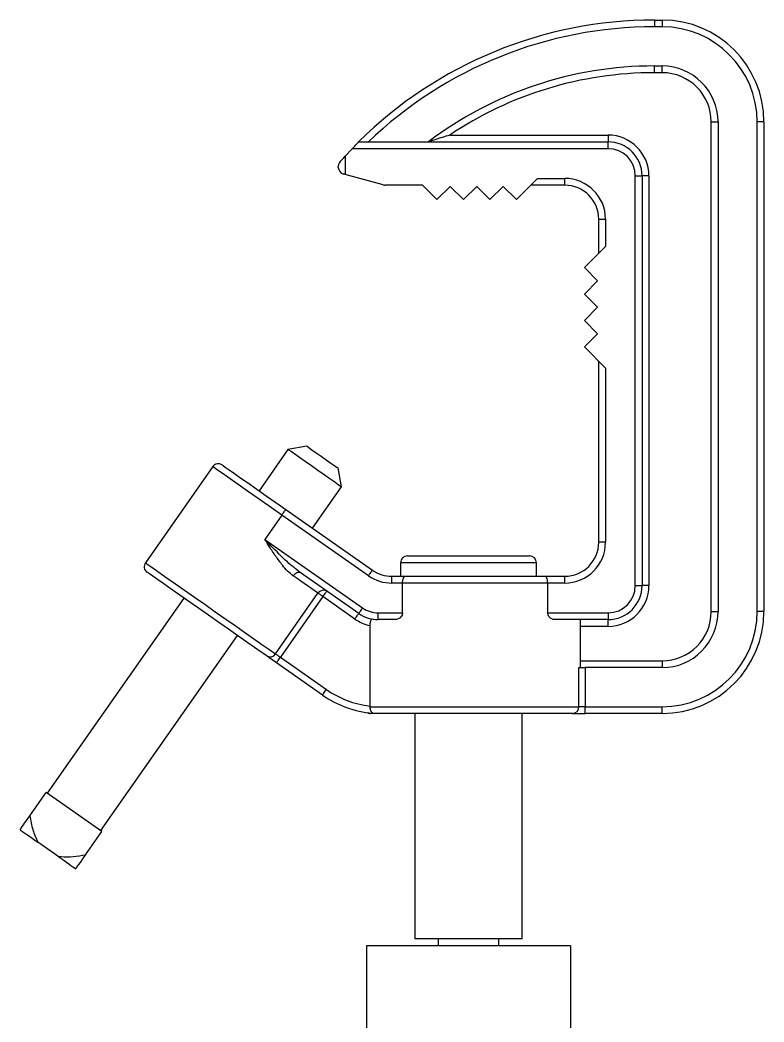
# Model space of a CAD drawing. Extents: x 9.3 to 87.2, y 1.1 to 68.8.
# Drawn here: x 57.79 to 63.27, y 34.47 to 41.84 of the extents above; entities that cross this region are included whole.
import ezdxf

# ---------------------------------------------------------------- set-up
doc = ezdxf.new("R2010")
doc.units = 0
doc.header["$MEASUREMENT"] = 0
doc.layers.add('OBJECT', color=7, linetype='CONTINUOUS')

msp = doc.modelspace()

# ---------------------------------------------------------------- linework, layer by layer
at = {"layer": 'OBJECT'}
for p, q in [((62.4585, 41.8438), (62.4585, 41.7938)), ((62.4585, 41.8438), (62.5151, 41.8438)), ((62.5151, 41.8438), (62.5151, 41.7938)), ((62.5151, 41.7938), (62.4585, 41.7938)), ((62.4585, 41.5058), (62.5151, 41.5058)), ((62.4585, 41.4558), (62.4585, 41.5058)), ((62.5151, 41.4558), (62.4585, 41.4558)), ((62.5151, 41.4558), (62.5151, 41.5058)), ((62.8771, 41.0938), (62.9271, 41.0938)), ((62.8771, 37.4888), (62.8771, 41.0938)), ((62.9271, 41.0938), (62.9271, 37.4888)), ((63.2651, 41.0938), (63.2151, 41.0938)), ((63.2151, 37.4888), (63.2151, 41.0938)), ((63.2651, 41.0938), (63.2651, 37.4888)), ((60.2818, 40.9468), (62.1181, 40.9468)), ((60.9521, 40.9968), (62.1181, 40.9968)), ((62.1181, 40.9968), (62.1181, 40.9468)), ((62.1181, 40.8968), (62.1181, 40.9468)), ((60.1821, 40.8405), (60.2349, 40.8968)), ((62.1181, 40.8968), (60.2349, 40.8968)), ((60.1821, 40.8405), (60.1821, 40.707)), ((60.1321, 40.7588), (60.1321, 40.7675)), ((60.4617, 40.6296), (60.1821, 40.707)), ((61.4431, 40.5218), (61.5991, 40.6778)), ((61.5991, 40.6778), (61.7991, 40.6778)), ((61.7991, 40.6278), (61.7991, 40.6778)), ((62.3181, 37.6798), (62.3181, 40.6968)), ((62.3181, 40.6968), (62.3681, 40.6968)), ((62.3681, 40.6968), (62.3681, 37.6798)), ((62.4181, 40.6968), (62.3681, 40.6968)), ((62.4181, 40.6968), (62.4181, 37.6798)), ((60.7521, 40.6278), (60.475, 40.6278)), ((60.7521, 40.6278), (60.8581, 40.5218)), ((60.8581, 40.5218), (60.9556, 40.6193)), ((60.9556, 40.6193), (61.0531, 40.5218)), ((61.0531, 40.5218), (61.1506, 40.6193)), ((61.1506, 40.6193), (61.2481, 40.5218)), ((61.2481, 40.5218), (61.3456, 40.6193)), ((61.3456, 40.6193), (61.4431, 40.5218)), ((61.7991, 40.6278), (61.5491, 40.6278)), ((62.0491, 40.3778), (62.0991, 40.3778)), ((62.0491, 40.1278), (62.0491, 40.3778)), ((62.0991, 40.3778), (62.0991, 40.1778)), ((62.0991, 40.1778), (61.9431, 40.0218)), ((61.9431, 40.0218), (62.0406, 39.9243)), ((62.0406, 39.9243), (61.9431, 39.8268)), ((61.9431, 39.8268), (62.0406, 39.7293)), ((62.0406, 39.7293), (61.9431, 39.6318)), ((61.9431, 39.6318), (62.0406, 39.5343)), ((62.0406, 39.5343), (61.9431, 39.4368)), ((61.9431, 39.4368), (62.0991, 39.2808)), ((62.0491, 37.9988), (62.0491, 39.3308)), ((62.0991, 39.2808), (62.0991, 37.9988)), ((59.7616, 38.6821), (59.5488, 38.3782)), ((59.9008, 38.7067), (59.7616, 38.6821)), ((59.208, 38.5558), (58.7124, 37.848)), ((60.1548, 38.4068), (60.1302, 38.5461)), ((59.942, 38.1029), (60.1548, 38.4068)), ((59.7454, 38.2406), (60.3832, 37.794)), ((59.7167, 38.1996), (59.5911, 38.0202)), ((60.3545, 37.753), (59.7167, 38.1996)), ((59.5911, 38.0202), (60.3113, 37.5159)), ((62.0991, 37.9988), (62.0491, 37.9988)), ((60.5906, 37.8488), (60.5906, 37.7488)), ((61.5906, 37.8488), (60.5906, 37.8488)), ((60.6407, 37.8988), (61.5406, 37.8988)), ((61.5906, 37.7488), (61.5906, 37.8488)), ((60.2826, 37.475), (59.8511, 37.7771)), ((60.5266, 37.6988), (60.5266, 37.7488)), ((60.5266, 37.7488), (60.6241, 37.7488)), ((60.6052, 37.6988), (60.5266, 37.6988)), ((60.6052, 37.4798), (60.6052, 37.6988)), ((61.6731, 37.6988), (60.6052, 37.6988)), ((60.6241, 37.7488), (61.6542, 37.7488)), ((61.6542, 37.7488), (61.7991, 37.7488)), ((61.6731, 37.6988), (61.6731, 37.4798)), ((61.7991, 37.6988), (61.6731, 37.6988)), ((61.7991, 37.6988), (61.7991, 37.7488)), ((59.6699, 37.1776), (59.9825, 37.6241)), ((62.3181, 37.6798), (62.3681, 37.6798)), ((62.4181, 37.6798), (62.3681, 37.6798)), ((58.9958, 37.5886), (57.9898, 36.1518)), ((60.0186, 37.5988), (59.706, 37.1523)), ((60.2539, 37.434), (60.0186, 37.5988)), ((60.426, 37.4798), (60.6052, 37.4798)), ((60.426, 37.4298), (60.426, 37.4798)), ((61.6731, 37.4798), (62.1181, 37.4798)), ((62.1181, 37.4798), (62.1181, 37.4298)), ((62.8771, 37.4888), (62.9271, 37.4888)), ((63.2651, 37.4888), (63.2151, 37.4888)), ((60.552, 37.4298), (60.426, 37.4298)), ((62.1181, 37.4298), (61.7263, 37.4298)), ((61.9137, 37.0768), (61.9137, 37.4298)), ((62.1181, 37.3798), (62.1181, 37.4298)), ((60.3645, 37.3861), (60.3645, 36.7935)), ((62.1181, 37.3798), (61.9137, 37.3798)), ((58.383, 35.8764), (59.389, 37.3132)), ((60.0158, 36.8744), (59.6773, 37.1114)), ((59.706, 37.1523), (60.0444, 36.9154)), ((61.9137, 37.1268), (62.5151, 37.1268)), ((62.5151, 37.1268), (62.5151, 37.0768)), ((61.9021, 36.7888), (61.9021, 37.0768)), ((61.9021, 37.0768), (61.9487, 37.0768)), ((61.9487, 37.0768), (61.9487, 36.7888)), ((62.5151, 37.0768), (61.9487, 37.0768)), ((60.3645, 36.7935), (60.3645, 36.7888)), ((60.3645, 36.7888), (61.9021, 36.7888)), ((61.8555, 36.7388), (60.3701, 36.7388)), ((60.6956, 36.7388), (60.6956, 35.0788)), ((61.4856, 35.0788), (61.4856, 36.7388)), ((61.8555, 36.7388), (61.9487, 36.7388)), ((61.9487, 36.7888), (61.9021, 36.7888)), ((61.9487, 36.7388), (61.9487, 36.7888)), ((61.9487, 36.7888), (62.5151, 36.7888)), ((62.5151, 36.7388), (61.9487, 36.7388)), ((62.5151, 36.7388), (62.5151, 36.7888)), ((57.8614, 35.9858), (57.9816, 36.1575)), ((58.3912, 35.8707), (57.9816, 36.1575)), ((58.271, 35.699), (58.3912, 35.8707)), ((58.068, 35.688), (57.9205, 35.7913)), ((61.4856, 35.0788), (60.6956, 35.0788)), ((60.8681, 35.0788), (60.8681, 35.0288)), ((61.3131, 35.0288), (61.3131, 35.0788)), ((61.8406, 35.0288), (60.3406, 35.0288)), ((60.3406, 35.0288), (60.3406, 34.2708)), ((61.8406, 35.0288), (61.8406, 34.2708))]:
    msp.add_line(p, q, dxfattribs=at)
at = {"layer": 'OBJECT', "flags": 128}
for points in [[(60.2349, 40.8968), (60.2441, 40.9065), (60.2529, 40.9159), (60.261, 40.9245), (60.2681, 40.9321), (60.2739, 40.9383), (60.2782, 40.943), (60.2809, 40.9458), (60.2818, 40.9468)], [(60.1457, 40.8017), (60.1534, 40.8099), (60.1623, 40.8194), (60.172, 40.8297), (60.1821, 40.8405)], [(60.1821, 40.707), (60.1777, 40.7082), (60.1732, 40.7094), (60.1688, 40.7106)], [(60.1548, 38.4068), (60.1491, 38.4108), (60.1322, 38.4226), (60.1053, 38.4414), (60.0698, 38.4663), (60.0279, 38.4957), (59.9819, 38.5279), (59.9345, 38.5611), (59.8885, 38.5933), (59.8465, 38.6227), (59.811, 38.6475), (59.7841, 38.6664), (59.7673, 38.6781), (59.7616, 38.6821)], [(59.9008, 38.7067), (59.9024, 38.7056), (59.9147, 38.697), (59.9379, 38.6808), (59.9695, 38.6586), (60.0061, 38.633), (60.0437, 38.6067), (60.0782, 38.5825), (60.106, 38.563), (60.124, 38.5504), (60.1302, 38.5461), (60.1302, 38.5461)], [(59.7167, 38.1996), (59.6409, 38.2527), (59.5668, 38.3046), (59.496, 38.3541), (59.4301, 38.4003), (59.3707, 38.4419), (59.319, 38.4781), (59.2761, 38.5081), (59.2432, 38.5312), (59.2208, 38.5469), (59.2094, 38.5548), (59.208, 38.5558)], [(59.2776, 38.5681), (59.2834, 38.564), (59.3005, 38.552), (59.3286, 38.5324), (59.367, 38.5055), (59.4146, 38.4721), (59.4704, 38.4331), (59.533, 38.3892), (59.6008, 38.3418), (59.6722, 38.2918), (59.7454, 38.2406)], [(59.7167, 38.1996), (59.7223, 38.2076), (59.7277, 38.2153), (59.7326, 38.2224), (59.737, 38.2286), (59.7405, 38.2337), (59.7432, 38.2374), (59.7448, 38.2398), (59.7454, 38.2406)], [(58.7124, 37.848), (58.7131, 37.8476), (58.7231, 37.8406), (58.7447, 37.8254), (58.7775, 37.8025), (58.8205, 37.7724), (58.8729, 37.7357), (58.9335, 37.6933), (59.0007, 37.6462), (59.0731, 37.5955), (59.1489, 37.5424), (59.2264, 37.4881), (59.3038, 37.434), (59.3793, 37.3811), (59.451, 37.3309), (59.5175, 37.2844), (59.577, 37.2427), (59.6282, 37.2068), (59.6699, 37.1776)], [(59.6051, 37.162), (59.565, 37.19), (59.5155, 37.2247), (59.4579, 37.265), (59.3936, 37.31), (59.3242, 37.3586), (59.2515, 37.4095), (59.1773, 37.4615), (59.1035, 37.5132), (59.0319, 37.5633), (58.9644, 37.6106), (58.9026, 37.6538), (58.8482, 37.692), (58.8024, 37.724), (58.7665, 37.7492), (58.7412, 37.7668), (58.7274, 37.7765), (58.7247, 37.7784)], [(59.8009, 37.7512), (59.8069, 37.7589), (59.8135, 37.7657), (59.8205, 37.7714), (59.8275, 37.7758), (59.8343, 37.7786), (59.8407, 37.7798), (59.8463, 37.7793), (59.8511, 37.7771)], [(60.3545, 37.753), (60.3601, 37.761), (60.3655, 37.7687), (60.3704, 37.7758), (60.3748, 37.782), (60.3783, 37.7871), (60.381, 37.7909), (60.3826, 37.7932), (60.3832, 37.794)], [(59.9825, 37.6241), (59.9657, 37.6358), (59.9471, 37.6489), (59.9266, 37.6632), (59.9045, 37.6787), (59.8808, 37.6953), (59.8555, 37.713), (59.8288, 37.7317), (59.8009, 37.7512)], [(60.0186, 37.5988), (60.0131, 37.6026), (60.0077, 37.6064), (60.0025, 37.6101), (59.9975, 37.6135), (59.993, 37.6167), (59.9889, 37.6196), (59.9854, 37.622), (59.9825, 37.6241)], [(60.0186, 37.5988), (60.0242, 37.6068), (60.0296, 37.6144), (60.0345, 37.6215), (60.0389, 37.6277), (60.0424, 37.6328), (60.0451, 37.6366), (60.0467, 37.6389), (60.0473, 37.6397)], [(60.2539, 37.434), (60.2595, 37.442), (60.2649, 37.4497), (60.2698, 37.4568), (60.2742, 37.463), (60.2777, 37.4681), (60.2804, 37.4719), (60.282, 37.4742), (60.2826, 37.475)], [(60.2826, 37.475), (60.2831, 37.4758), (60.2848, 37.4781), (60.2874, 37.4819), (60.291, 37.487), (60.2953, 37.4932), (60.3003, 37.5003), (60.3057, 37.5079), (60.3113, 37.5159)], [(59.6699, 37.1776), (59.6728, 37.1756), (59.6763, 37.1731), (59.6804, 37.1703), (59.6849, 37.1671), (59.6899, 37.1636), (59.6951, 37.16), (59.7005, 37.1562), (59.706, 37.1523)], [(59.6773, 37.1114), (59.6663, 37.1191), (59.6555, 37.1267), (59.645, 37.134), (59.6352, 37.1409), (59.6261, 37.1472), (59.618, 37.1529), (59.6109, 37.1579), (59.6051, 37.162)], [(59.6773, 37.1114), (59.6779, 37.1122), (59.6795, 37.1145), (59.6822, 37.1183), (59.6857, 37.1234), (59.6901, 37.1296), (59.695, 37.1367), (59.7004, 37.1443), (59.706, 37.1523)], [(60.0158, 36.8744), (60.0163, 36.8752), (60.0179, 36.8775), (60.0206, 36.8813), (60.0242, 36.8864), (60.0285, 36.8926), (60.0335, 36.8997), (60.0388, 36.9074), (60.0444, 36.9154)], [(57.7895, 35.8831), (57.7988, 35.8766), (57.8105, 35.8684), (57.8244, 35.8586), (57.8403, 35.8475), (57.8581, 35.835), (57.8776, 35.8214), (57.8985, 35.8068), (57.9205, 35.7913)], [(58.068, 35.688), (58.09, 35.6726), (58.1109, 35.658), (58.1303, 35.6444), (58.1482, 35.6319), (58.1641, 35.6207), (58.178, 35.611), (58.1897, 35.6028), (58.199, 35.5963)]]:
    msp.add_lwpolyline(points, dxfattribs=at)
at = {"layer": 'OBJECT'}
for centre, radius, start, end in [((62.4585, 38.7543), 3.0895, 90, 134.79277), ((62.5151, 41.0938), 0.75, 0, 90), ((62.4585, 38.7543), 3.0395, 90, 133.8353), ((62.5151, 41.0938), 0.7, 0, 90), ((62.4585, 38.7543), 2.7515, 90, 127.17094), ((62.4585, 38.7543), 2.7015, 90, 123.89171), ((62.5151, 41.0938), 0.412, 0, 90), ((62.5151, 41.0938), 0.362, 0, 90), ((62.1181, 40.6968), 0.3, 0, 90), ((62.1181, 40.6968), 0.25, 0, 90), ((62.1181, 40.6968), 0.2, 0, 90), ((60.1821, 40.7675), 0.05, 136.82138, 180), ((60.1821, 40.7588), 0.05, 180, 254.52803), ((61.7991, 40.3778), 0.3, 360, 90), ((60.475, 40.6778), 0.05, 254.52803, 270), ((61.7991, 40.3778), 0.25, 360, 90), ((59.249, 38.5271), 0.05, 55, 145), ((61.7991, 37.9988), 0.3, 270, 0), ((61.7991, 37.9988), 0.25, 270, 0), ((58.7534, 37.8194), 0.05, 145, 235), ((60.6406, 37.8488), 0.05, 90, 180), ((61.5406, 37.8488), 0.05, 0, 90), ((60.5266, 37.9988), 0.25, 235, 270), ((60.5266, 37.9988), 0.3, 235, 270), ((60.0228, 37.5992), 0.0473, 58.80575, 148.35868), ((62.1181, 37.6798), 0.2, 270, 0), ((62.1181, 37.6798), 0.25, 270, 0), ((62.1181, 37.6798), 0.3, 270, 0), ((60.426, 37.6798), 0.25, 235, 270), ((60.426, 37.6798), 0.2, 235, 270), ((62.5151, 37.4888), 0.412, 270, 0), ((62.5151, 37.4888), 0.7, 270, 0), ((62.5151, 37.4888), 0.75, 270, 0), ((62.5151, 37.4888), 0.362, 270, 0), ((60.426, 37.6798), 0.3, 235, 258.18521), ((59.6296, 37.2025), 0.0473, 238.80735, 328.35708), ((60.4459, 37.4888), 0.7, 235, 263.32212), ((60.4459, 37.4888), 0.75, 235, 265.32984), ((60.3701, 36.7888), 0.05, 241.41811, 270), ((61.8537, 36.7871), 0.0484, 272.10081, 1.95883)]:
    msp.add_arc(centre, radius, start, end, dxfattribs=at)
for points, knots in [([(60.9521, 40.9968), (60.952, 40.9967), (60.9154, 40.9856), (60.8664, 40.9701), (60.8163, 40.9535), (60.8017, 40.9487), (60.7968, 40.947), (60.7963, 40.9468), (60.7961, 40.9468)], [0, 0, 0, 0, 0.00209, 0.637959, 0.849633, 0.923219, 0.965789, 1, 1, 1, 1]), ([(59.8009, 37.7512), (59.7867, 37.7626), (59.7582, 37.7855), (59.7157, 37.8354), (59.6712, 37.8959), (59.6291, 37.9603), (59.6026, 38.0021), (59.5913, 38.0199), (59.5911, 38.0202)], [0, 0, 0, 0, 0.175047, 0.350569, 0.58693, 0.823546, 0.99725, 1, 1, 1, 1]), ([(59.8511, 37.7771), (59.8196, 37.8021), (59.7446, 37.8615), (59.6612, 37.9481), (59.6063, 38.0045), (59.5913, 38.02), (59.5911, 38.0202)], [0, 0, 0, 0, 0.345057, 0.821451, 0.997144, 1, 1, 1, 1]), ([(60.6052, 37.6988), (60.6054, 37.7041), (60.6057, 37.7148), (60.6086, 37.7292), (60.613, 37.7405), (60.6183, 37.7473), (60.6222, 37.7488), (60.624, 37.7488), (60.6241, 37.7488)], [0, 0, 0, 0, 0.197771, 0.395373, 0.598083, 0.812873, 0.995764, 1, 1, 1, 1]), ([(61.6731, 37.6988), (61.6729, 37.7041), (61.6726, 37.7148), (61.6696, 37.7292), (61.6653, 37.7405), (61.66, 37.7473), (61.6561, 37.7488), (61.6543, 37.7488), (61.6542, 37.7488)], [0, 0, 0, 0, 0.197771, 0.395373, 0.598084, 0.812873, 0.995765, 1, 1, 1, 1]), ([(60.6052, 37.4798), (60.6048, 37.4755), (60.604, 37.4669), (60.5978, 37.454), (60.5863, 37.441), (60.5699, 37.4316), (60.5577, 37.4303), (60.552, 37.4298)], [0, 0, 0, 0, 0.132532, 0.264234, 0.462924, 0.750208, 1, 1, 1, 1]), ([(61.7263, 37.4298), (61.7185, 37.4308), (61.7049, 37.4326), (61.6884, 37.4444), (61.6786, 37.4571), (61.6738, 37.469), (61.6733, 37.4765), (61.6731, 37.4798)], [0, 0, 0, 0, 0.339643, 0.594763, 0.76704, 0.899945, 1, 1, 1, 1]), ([(60.3836, 37.4334), (60.3812, 37.4333), (60.3766, 37.433), (60.3708, 37.425), (60.3668, 37.4126), (60.3648, 37.399), (60.3646, 37.39), (60.3645, 37.3861)], [0, 0, 0, 0, 0.227852, 0.456638, 0.663309, 0.855986, 1, 1, 1, 1]), ([(60.3645, 36.7888), (60.3646, 36.7837), (60.3649, 36.7737), (60.3693, 36.7605), (60.3759, 36.7494), (60.3828, 36.7437), (60.3858, 36.7416), (60.3859, 36.7412), (60.3852, 36.7412), (60.3849, 36.7413)], [0, 0, 0, 0, 0.192196, 0.383635, 0.593595, 0.841856, 0.910654, 0.965666, 1, 1, 1, 1]), ([(57.7895, 35.8831), (57.8, 35.8981), (57.8204, 35.9272), (57.848, 35.9667), (57.8614, 35.9858)], [0, 0, 0, 0, 0.515407, 1, 1, 1, 1]), ([(57.8614, 35.9858), (57.8676, 35.9509), (57.8796, 35.8837), (57.9072, 35.8213), (57.9205, 35.7913)], [0, 0, 0, 0, 0.519493, 1, 1, 1, 1]), ([(58.068, 35.688), (58.0759, 35.687), (58.1132, 35.682), (58.1818, 35.6846), (58.241, 35.6942), (58.271, 35.699)], [0, 0, 0, 0, 0.1168858, 0.5538854, 1, 1, 1, 1]), ([(58.271, 35.699), (58.2561, 35.6778), (58.2285, 35.6383), (58.2083, 35.6096), (58.199, 35.5963)], [0, 0, 0, 0, 0.538104, 1, 1, 1, 1])]:
    msp.add_open_spline(points, degree=3, knots=knots, dxfattribs=at)

doc.saveas('drawing.dxf')
